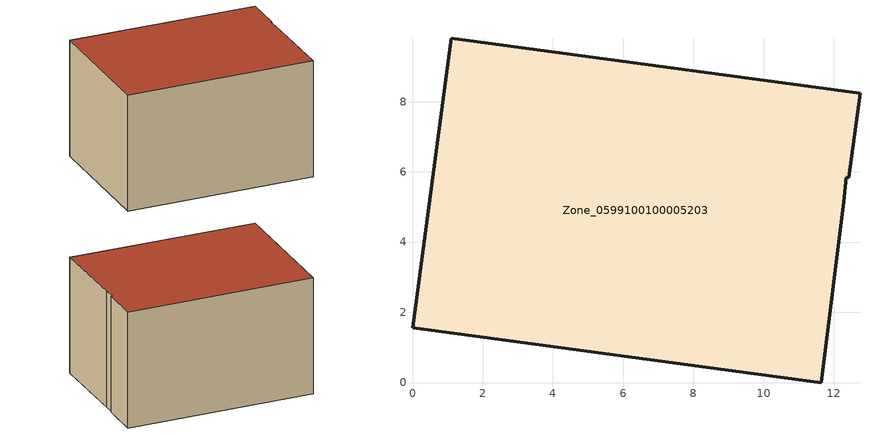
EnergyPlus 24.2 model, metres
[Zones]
Zone_0599100100005203
 floor ground (C_G): 0,1.56 1.1,9.8 12.74,8.24 12.42,5.84 12.35,5.85 12.29,5.14 11.64,0 z0
 wall outside (C_F): 1.1,9.8 0,1.56 11.64,0 12.29,5.14 12.35,5.85 12.42,5.84 12.74,8.24 1.1,9.8 z0:7.41
 roof outside (C_R): 12.42,5.84 12.74,8.24 1.1,9.8 0,1.56 11.64,0 12.29,5.14 12.35,5.85 z7.41
[BUILDING]
Pand.0599100100005203: North Axis=0; Terrain=City; Loads Convergence Tolerance Value=0.04; Temperature Convergence Tolerance Value=0.4; Solar Distribution=FullExterior; Maximum Number of Warmup Days=25; Minimum Number of Warmup Days=1
[Site:Location]
Rotterdam.The.Hague.AP_ZH_NLD Design_Conditions: Latitude=51.96; Longitude=4.45; Time Zone=1; Elevation=-4.5
[SITE:GROUNDTEMPERATURE:BUILDINGSURFACE]
18, 18, 18, 18, 18, 18, 18, 18, 18, 18, 18, 18
[MATERIAL] Thermal Absorptance=0.9; Solar Absorptance=0.7; Visible Absorptance=0.7
Name | Roughness | Thickness | Conductivity | Density | Specific Heat
G.D.2006-2014 | MediumSmooth | 0.15 | 0.06 | 540 | 1210
F.D.2006-2014 | Rough | 0.3 | 0.12 | 1920 | 840
R.D.2006-2014 | MediumRough | 0.2 | 0.08 | 1500 | 1000
[CONSTRUCTION]
C_G: G.D.2006-2014
C_F: F.D.2006-2014
C_R: R.D.2006-2014
[ZONE]
Zone_0599100100005203: Type=1; Multiplier=1; Ceiling Height=Autocalculate; Volume=Autocalculate; Floor Area=autocalculate; Part of Total Floor Area=Yes
[ZONEINFILTRATION:DESIGNFLOWRATE]
Infil_Zone_0599100100005203: Zone or ZoneList or Space or SpaceList=Zone_0599100100005203; Schedule=AlwaysOn; Design Flow Rate Calculation Method=Flow/Area; Flow Rate per Floor Area=0.0021; Constant Term Coefficient=1; Temperature Term Coefficient=0; Velocity Term Coefficient=0; Velocity Squared Term Coefficient=0
[HVACTEMPLATE:ZONE:IDEALLOADSAIRSYSTEM]
Zone_0599100100005203: Maximum Heating Supply Air Temperature=50; Minimum Cooling Supply Air Temperature=13; Maximum Heating Supply Air Humidity Ratio=0.0156; Minimum Cooling Supply Air Humidity Ratio=0.0077; Heating Limit=NoLimit; Cooling Limit=NoLimit; Dehumidification Control Type=ConstantSensibleHeatRatio; Cooling Sensible Heat Ratio=0.7; Dehumidification Setpoint=60; Humidification Control Type=None; Humidification Setpoint=30; Outdoor Air Method=None; Outdoor Air Flow Rate per Person=0.00944; Outdoor Air Flow Rate per Zone Floor Area=0; Outdoor Air Flow Rate per Zone=0; Demand Controlled Ventilation Type=None; Outdoor Air Economizer Type=NoEconomizer; Heat Recovery Type=None; Sensible Heat Recovery Effectiveness=0.7; Latent Heat Recovery Effectiveness=0.65
[ZONECONTROL:THERMOSTAT]
ThermostatControl_Zone_0599100100005203: Zone or ZoneList=Zone_0599100100005203; Control Type Schedule=DualSetpointControlType; Control 1=Thermostat_Zone_0599100100005203; Temperature Difference Between Cutout And Setpoint=0
[THERMOSTATSETPOINT:DUALSETPOINT]
Thermostat_Zone_0599100100005203: Heating Setpoint Temperature Schedule=HeatingSetpoint_Zone_0599100100005203; Cooling Setpoint Temperature Schedule=CoolingSetpoint_Zone_0599100100005203
[SCHEDULE:COMPACT]
HeatingSetpoint_Zone_0599100100005203: Through: 12/31, For: AllDays, Until: 24:00, 21
CoolingSetpoint_Zone_0599100100005203: Through: 12/31, For: AllDays, Until: 24:00, 24
DualSetpointControlType: Through: 12/31, For: AllDays, Until: 24:00, 4
AlwaysOn: Through: 12/31, For: AllDays, Until: 24:00, 1
